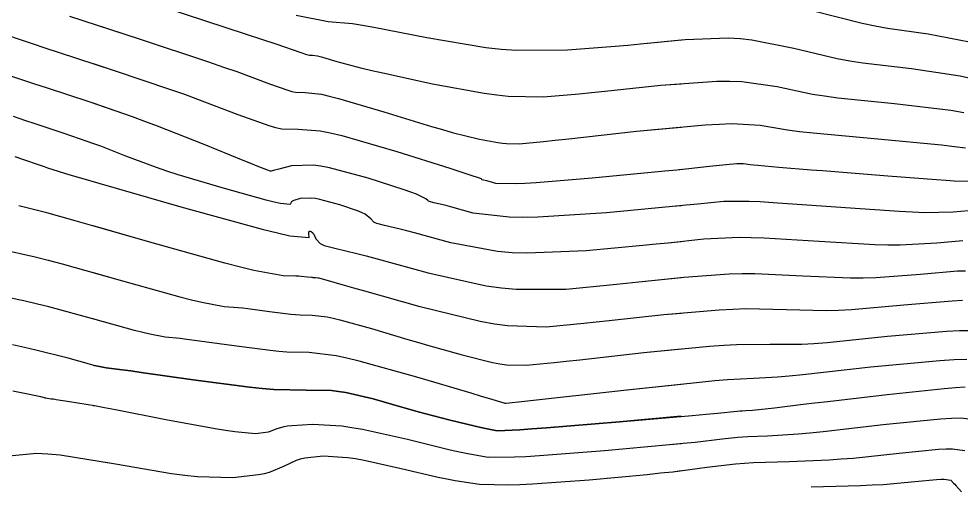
# Model space of a CAD drawing. Header units: metres. Extents: x 837475 to 838479, y 1189012 to 1191015.
# Drawn here: x 837818.6 to 837898.7, y 1190073.1 to 1190112.8 of the extents above; entities that cross this region are included whole.
import ezdxf

# ---------------------------------------------------------------- set-up
doc = ezdxf.new("R2010")
doc.units = ezdxf.units.M
doc.header["$LTSCALE"] = 0.3
doc.layers.add('COTAS 10', color=1, linetype='Continuous')
doc.layers.add('COTAS INT', color=252, linetype='Continuous')

msp = doc.modelspace()

# ---------------------------------------------------------------- linework, layer by layer
at = {"layer": 'COTAS 10'}
for points, elevation in [([(837816.503, 1190111.819), (837819.733, 1190110.737), (837820.802, 1190110.383), (837821.945, 1190110.006), (837826.703, 1190108.448), (837831.513, 1190106.832), (837832.69, 1190106.418), (837833.799, 1190106.017), (837837.243, 1190104.692), (837839.854, 1190103.752), (837840.438, 1190103.595), (837840.962, 1190103.482), (837842.352, 1190103.451), (837844.246, 1190103.318), (837845.088, 1190103.142), (837846.068, 1190102.906), (837850.754, 1190101.55), (837855.249, 1190100.132), (837856.109, 1190099.857), (837856.802, 1190099.632), (837857.916, 1190099.242), (837857.963, 1190099.19), (837857.984, 1190099.178), (837858.009, 1190099.167), (837858.125, 1190099.137), (837858.367, 1190099.08), (837858.47, 1190099.054), (837858.589, 1190099.022), (837859.151, 1190098.866), (837860.814, 1190098.821), (837861.627, 1190098.858), (837862.593, 1190098.917), (837867.355, 1190099.313), (837872.393, 1190099.791), (837873.533, 1190099.902), (837874.562, 1190100.003), (837874.923, 1190100.041)], 1750), ([(837824.923, 1190109.031), (837826.703, 1190108.448), (837831.513, 1190106.832), (837832.69, 1190106.418), (837833.799, 1190106.017), (837837.243, 1190104.692), (837839.854, 1190103.752), (837840.438, 1190103.595), (837840.962, 1190103.482), (837842.352, 1190103.451), (837844.246, 1190103.318), (837845.088, 1190103.142), (837846.068, 1190102.906), (837850.754, 1190101.55), (837855.249, 1190100.132), (837856.109, 1190099.857), (837856.802, 1190099.632), (837857.916, 1190099.242), (837857.963, 1190099.19), (837857.984, 1190099.178), (837858.009, 1190099.167), (837858.125, 1190099.137), (837858.367, 1190099.08), (837858.47, 1190099.054), (837858.589, 1190099.022), (837859.151, 1190098.866), (837860.814, 1190098.821), (837861.627, 1190098.858), (837862.593, 1190098.917), (837867.355, 1190099.313), (837872.393, 1190099.791), (837873.533, 1190099.902), (837874.562, 1190100.003), (837877.355, 1190100.293), (837879.056, 1190100.468), (837879.396, 1190100.497), (837879.679, 1190100.518), (837880.229, 1190100.522), (837880.801, 1190100.447), (837881.098, 1190100.417), (837881.455, 1190100.383), (837883.248, 1190100.229), (837885.996, 1190100.005), (837886.956, 1190099.928), (837888.002, 1190099.843), (837892.501, 1190099.482), (837896.651, 1190099.165), (837897.477, 1190099.108), (837898.164, 1190099.065), (837899.482, 1190099.024)], 1750), ([(837816.925, 1190093.272), (837820, 1190092.578), (837821.087, 1190092.301), (837822.277, 1190091.987), (837827.425, 1190090.547), (837832.289, 1190089.191), (837833.299, 1190088.93), (837834.164, 1190088.719), (837836.073, 1190088.369), (837837.246, 1190088.29), (837837.647, 1190088.248), (837838.081, 1190088.199), (837839.923, 1190087.951), (837841.733, 1190087.717), (837842.146, 1190087.676), (837842.522, 1190087.646), (837843.562, 1190087.623), (837844.814, 1190087.476), (837845.324, 1190087.367), (837845.904, 1190087.228), (837848.587, 1190086.482), (837851.683, 1190085.567), (837852.523, 1190085.322), (837853.355, 1190085.08), (837856.301, 1190084.239), (837858.901, 1190083.606), (837859.516, 1190083.497), (837860.085, 1190083.415), (837861.762, 1190083.359), (837864.134, 1190083.603), (837865.143, 1190083.711), (837866.303, 1190083.837), (837871.762, 1190084.439), (837874.923, 1190084.75)], 1760), ([(837824.923, 1190091.247), (837827.425, 1190090.547), (837832.289, 1190089.191), (837833.299, 1190088.93), (837834.164, 1190088.719), (837836.073, 1190088.369), (837837.246, 1190088.29), (837837.647, 1190088.248), (837838.081, 1190088.199), (837839.923, 1190087.951), (837841.733, 1190087.717), (837842.146, 1190087.676), (837842.522, 1190087.646), (837843.562, 1190087.623), (837844.814, 1190087.476), (837845.324, 1190087.367), (837845.904, 1190087.228), (837848.587, 1190086.482), (837851.683, 1190085.567), (837852.523, 1190085.322), (837853.355, 1190085.08), (837856.301, 1190084.239), (837858.901, 1190083.606), (837859.516, 1190083.497), (837860.085, 1190083.415), (837861.762, 1190083.359), (837864.134, 1190083.603), (837865.143, 1190083.711), (837866.303, 1190083.837), (837871.762, 1190084.439), (837877.33, 1190084.986), (837878.56, 1190085.077), (837879.654, 1190085.141), (837882.479, 1190085.157), (837885.194, 1190085.165), (837886.218, 1190085.225), (837887.362, 1190085.311), (837892.479, 1190085.829), (837897.508, 1190086.274), (837898.596, 1190086.313), (837899.552, 1190086.316)], 1760), ([(837885.98, 1190073.029), (837890.184, 1190073.138), (837891.178, 1190073.182), (837892.1, 1190073.232), (837894.814, 1190073.462), (837896.643, 1190073.647), (837897.005, 1190073.668), (837897.305, 1190073.676), (837897.868, 1190073.598), (837898.104, 1190073.343), (837898.197, 1190073.24), (837898.303, 1190073.123), (837898.788, 1190072.582)], 1770)]:
    msp.add_lwpolyline(points, dxfattribs=dict(at, elevation=elevation))
at = {"layer": 'COTAS INT'}
for points, elevation in [([(837874.923, 1190107.289), (837873.206, 1190107.166), (837868.436, 1190106.656), (837867.309, 1190106.544), (837866.267, 1190106.444), (837863.206, 1190106.185), (837860.232, 1190106.245), (837859.245, 1190106.346), (837858.186, 1190106.483), (837853.772, 1190107.281), (837849.564, 1190108.204), (837848.635, 1190108.42), (837847.809, 1190108.618), (837845.68, 1190109.189), (837844.47, 1190109.547), (837844.222, 1190109.611), (837844.014, 1190109.66), (837843.578, 1190109.71), (837843.318, 1190109.716), (837843.22, 1190109.737), (837843.111, 1190109.767), (837842.623, 1190109.942), (837840.491, 1190110.675), (837839.346, 1190111.055), (837837.961, 1190111.512), (837830.953, 1190113.804)], 1746), ([(837898.976, 1190104.84), (837897.873, 1190105.043), (837893.09, 1190105.613), (837888.264, 1190106.104), (837887.135, 1190106.256), (837886.096, 1190106.415), (837883.09, 1190107.05), (837880.102, 1190107.482), (837879.074, 1190107.514), (837877.959, 1190107.507), (837873.206, 1190107.166), (837868.436, 1190106.656), (837867.309, 1190106.544), (837866.267, 1190106.444), (837863.206, 1190106.185), (837860.232, 1190106.245), (837859.245, 1190106.346), (837858.186, 1190106.483), (837853.772, 1190107.281), (837849.564, 1190108.204), (837848.635, 1190108.42), (837847.809, 1190108.618), (837845.68, 1190109.189), (837844.47, 1190109.547), (837844.222, 1190109.611), (837844.014, 1190109.66), (837843.578, 1190109.71), (837843.318, 1190109.716), (837843.22, 1190109.737), (837843.111, 1190109.767), (837842.623, 1190109.942), (837840.491, 1190110.675), (837839.346, 1190111.055), (837837.961, 1190111.512), (837830.953, 1190113.804)], 1746), ([(837885.951, 1190113.577), (837890.32, 1190112.472), (837891.427, 1190112.238), (837892.489, 1190112.037), (837895.951, 1190111.571), (837899.462, 1190110.885)], 1742), ([(837822.925, 1190113.054), (837828.828, 1190111.126), (837834.737, 1190109.172), (837836.018, 1190108.736), (837837.145, 1190108.346), (837839.933, 1190107.317), (837841.483, 1190106.759), (837841.829, 1190106.666), (837842.14, 1190106.599), (837842.965, 1190106.581), (837844.348, 1190106.421), (837845.01, 1190106.265), (837845.795, 1190106.062), (837849.637, 1190104.925), (837853.705, 1190103.685), (837854.631, 1190103.416), (837855.47, 1190103.18), (837857.777, 1190102.599), (837859.353, 1190102.314), (837859.73, 1190102.265), (837860.083, 1190102.229), (837861.144, 1190102.208), (837863.223, 1190102.409), (837864.216, 1190102.514), (837865.391, 1190102.64), (837871.144, 1190103.271), (837874.923, 1190103.625)], 1748), ([(837874.923, 1190111.026), (837871.48, 1190110.673), (837870.402, 1190110.574), (837869.312, 1190110.478), (837865.268, 1190110.163), (837860.921, 1190110.146), (837859.639, 1190110.239), (837858.324, 1190110.374), (837853.29, 1190111.215), (837848.809, 1190112.105), (837847.842, 1190112.271), (837846.993, 1190112.403), (837844.918, 1190112.588), (837842.196, 1190113.127)], 1744), ([(837899.765, 1190107.693), (837898.668, 1190107.964), (837894.521, 1190108.592), (837890.377, 1190109.07), (837889.281, 1190109.247), (837888.208, 1190109.443), (837884.521, 1190110.314), (837880.948, 1190111.034), (837879.947, 1190111.136), (837878.942, 1190111.196), (837875.268, 1190111.061), (837871.48, 1190110.673), (837870.402, 1190110.574), (837869.312, 1190110.478), (837865.268, 1190110.163), (837860.921, 1190110.146), (837859.639, 1190110.239), (837858.324, 1190110.374), (837853.29, 1190111.215), (837848.809, 1190112.105), (837847.842, 1190112.271), (837846.993, 1190112.403), (837844.918, 1190112.588), (837842.196, 1190113.127)], 1744), ([(837824.923, 1190112.401), (837828.828, 1190111.126), (837834.737, 1190109.172), (837836.018, 1190108.736), (837837.145, 1190108.346), (837839.933, 1190107.317), (837841.483, 1190106.759), (837841.829, 1190106.666), (837842.14, 1190106.599), (837842.965, 1190106.581), (837844.348, 1190106.421), (837845.01, 1190106.265), (837845.795, 1190106.062), (837849.637, 1190104.925), (837853.705, 1190103.685), (837854.631, 1190103.416), (837855.47, 1190103.18), (837857.777, 1190102.599), (837859.353, 1190102.314), (837859.73, 1190102.265), (837860.083, 1190102.229), (837861.144, 1190102.208), (837863.223, 1190102.409), (837864.216, 1190102.514), (837865.391, 1190102.64), (837871.144, 1190103.271), (837876.976, 1190103.818), (837878.201, 1190103.891), (837879.256, 1190103.93), (837881.66, 1190103.786), (837883.984, 1190103.387), (837884.989, 1190103.265), (837886.152, 1190103.137), (837891.66, 1190102.635), (837897.079, 1190102.121), (837898.187, 1190101.987), (837899.124, 1190101.856)], 1748), ([(837874.923, 1190096.939), (837874.187, 1190096.869), (837868.57, 1190096.34), (837862.75, 1190095.956), (837861.453, 1190095.935), (837860.294, 1190095.951), (837857.243, 1190096.318), (837855.419, 1190096.824), (837855.032, 1190096.927), (837854.697, 1190097.014), (837853.912, 1190097.196), (837853.533, 1190097.297), (837853.454, 1190097.332), (837853.386, 1190097.371), (837853.232, 1190097.539), (837852.43, 1190097.923), (837851.954, 1190098.097), (837851.367, 1190098.301), (837848.328, 1190099.285), (837845.04, 1190100.163), (837844.296, 1190100.3), (837843.624, 1190100.391), (837841.799, 1190100.337), (837840.711, 1190100.05), (837840.504, 1190099.995), (837840.337, 1190099.95), (837840.073, 1190099.873), (837840.036, 1190099.876), (837840.013, 1190099.882), (837839.984, 1190099.889), (837839.832, 1190099.931), (837838.88, 1190100.302), (837838.347, 1190100.518), (837837.697, 1190100.781), (837834.374, 1190102.14), (837830.386, 1190103.716), (837829.317, 1190104.117), (837828.262, 1190104.503), (837824.579, 1190105.771), (837820.966, 1190106.957), (837819.956, 1190107.293), (837818.942, 1190107.631), (837815.245, 1190108.876)], 1752), ([(837899.364, 1190096.498), (837898.081, 1190096.385), (837895.634, 1190096.344), (837894.622, 1190096.38), (837893.465, 1190096.436), (837888.081, 1190096.81), (837882.772, 1190097.194), (837881.663, 1190097.257), (837880.71, 1190097.3), (837878.57, 1190097.299), (837876.356, 1190097.077), (837875.355, 1190096.98), (837874.187, 1190096.869), (837868.57, 1190096.34), (837862.75, 1190095.956), (837861.453, 1190095.935), (837860.294, 1190095.951), (837857.243, 1190096.318), (837855.419, 1190096.824), (837855.032, 1190096.927), (837854.697, 1190097.014), (837853.912, 1190097.196), (837853.533, 1190097.297), (837853.454, 1190097.332), (837853.386, 1190097.371), (837853.232, 1190097.539), (837852.43, 1190097.923), (837851.954, 1190098.097), (837851.367, 1190098.301), (837848.328, 1190099.285), (837845.04, 1190100.163), (837844.296, 1190100.3), (837843.624, 1190100.391), (837841.799, 1190100.337), (837840.711, 1190100.05), (837840.504, 1190099.995), (837840.337, 1190099.95), (837840.073, 1190099.873), (837840.036, 1190099.876), (837840.013, 1190099.882), (837839.984, 1190099.889), (837839.832, 1190099.931), (837838.88, 1190100.302), (837838.347, 1190100.518), (837837.697, 1190100.781), (837834.374, 1190102.14), (837830.386, 1190103.716), (837829.317, 1190104.117), (837828.262, 1190104.503), (837824.923, 1190105.652)], 1752), ([(837874.923, 1190093.88), (837873.842, 1190093.767), (837872.802, 1190093.663), (837871.674, 1190093.552), (837866.868, 1190093.095), (837861.827, 1190092.893), (837860.551, 1190092.943), (837859.326, 1190093.039), (837855.336, 1190093.77), (837852.249, 1190094.625), (837851.594, 1190094.8), (837851.026, 1190094.948), (837849.698, 1190095.256), (837849.058, 1190095.426), (837848.924, 1190095.486), (837848.809, 1190095.552), (837848.548, 1190095.836), (837848.058, 1190096.214), (837847.798, 1190096.338), (837847.484, 1190096.47), (837845.902, 1190097.021), (837844.21, 1190097.472), (837843.827, 1190097.543), (837843.481, 1190097.59), (837842.542, 1190097.562), (837841.987, 1190097.373), (837841.884, 1190097.319), (837841.802, 1190097.263), (837841.686, 1190097.055), (837840.846, 1190097.129), (837840.308, 1190097.252), (837839.637, 1190097.418), (837836.109, 1190098.39), (837832.148, 1190099.58), (837831.203, 1190099.884), (837830.325, 1190100.178), (837827.704, 1190101.147), (837825.567, 1190101.992), (837824.993, 1190102.207), (837824.428, 1190102.414), (837822.454, 1190103.093), (837819.986, 1190103.909), (837819.11, 1190104.203), (837818.151, 1190104.525)], 1754), ([(837898.9, 1190093.942), (837896.681, 1190093.746), (837893.566, 1190093.586), (837892.521, 1190093.591), (837891.397, 1190093.619), (837886.681, 1190093.897), (837881.993, 1190094.181), (837880.887, 1190094.212), (837879.865, 1190094.222), (837876.868, 1190094.084), (837873.842, 1190093.767), (837872.802, 1190093.663), (837871.674, 1190093.552), (837866.868, 1190093.095), (837861.827, 1190092.893), (837860.551, 1190092.943), (837859.326, 1190093.039), (837855.336, 1190093.77), (837852.249, 1190094.625), (837851.594, 1190094.8), (837851.026, 1190094.948), (837849.698, 1190095.256), (837849.058, 1190095.426), (837848.924, 1190095.486), (837848.809, 1190095.552), (837848.548, 1190095.836), (837848.058, 1190096.214), (837847.798, 1190096.338), (837847.484, 1190096.47), (837845.902, 1190097.021), (837844.21, 1190097.472), (837843.827, 1190097.543), (837843.481, 1190097.59), (837842.542, 1190097.562), (837841.987, 1190097.373), (837841.884, 1190097.319), (837841.802, 1190097.263), (837841.686, 1190097.055), (837840.846, 1190097.129), (837840.308, 1190097.252), (837839.637, 1190097.418), (837836.109, 1190098.39), (837832.148, 1190099.58), (837831.203, 1190099.884), (837830.325, 1190100.178), (837827.704, 1190101.147), (837825.567, 1190101.992), (837824.993, 1190102.207), (837824.923, 1190102.232)], 1754), ([(837818.265, 1190101.113), (837819.007, 1190100.861), (837820.329, 1190100.415), (837820.594, 1190100.324), (837820.67, 1190100.296), (837820.747, 1190100.267), (837821.034, 1190100.154), (837822.953, 1190099.574), (837824.059, 1190099.251), (837825.415, 1190098.857), (837832.386, 1190096.85), (837839.29, 1190094.948), (837840.603, 1190094.621), (837841.656, 1190094.381), (837843.299, 1190094.237), (837843.266, 1190094.577), (837843.264, 1190094.642), (837843.263, 1190094.696), (837843.285, 1190094.787), (837843.339, 1190094.788), (837843.358, 1190094.785), (837843.38, 1190094.781), (837843.476, 1190094.756), (837843.602, 1190094.64), (837843.643, 1190094.578), (837843.686, 1190094.505), (837843.864, 1190094.133), (837844.231, 1190093.732), (837844.394, 1190093.64), (837844.583, 1190093.555), (837845.485, 1190093.316), (837847.356, 1190092.881), (837848.156, 1190092.673), (837849.079, 1190092.427), (837853.428, 1190091.222), (837858.359, 1190090.128), (837859.648, 1190089.952), (837860.905, 1190089.83), (837865.166, 1190089.85), (837869.161, 1190090.236), (837870.249, 1190090.346), (837871.329, 1190090.457), (837874.923, 1190090.843)], 1756), ([(837824.923, 1190099), (837825.415, 1190098.857), (837832.386, 1190096.85), (837839.29, 1190094.948), (837840.603, 1190094.621), (837841.656, 1190094.381), (837843.299, 1190094.237), (837843.266, 1190094.577), (837843.264, 1190094.642), (837843.263, 1190094.696), (837843.285, 1190094.787), (837843.339, 1190094.788), (837843.358, 1190094.785), (837843.38, 1190094.781), (837843.476, 1190094.756), (837843.602, 1190094.64), (837843.643, 1190094.578), (837843.686, 1190094.505), (837843.864, 1190094.133), (837844.231, 1190093.732), (837844.394, 1190093.64), (837844.583, 1190093.555), (837845.485, 1190093.316), (837847.356, 1190092.881), (837848.156, 1190092.673), (837849.079, 1190092.427), (837853.428, 1190091.222), (837858.359, 1190090.128), (837859.648, 1190089.952), (837860.905, 1190089.83), (837865.166, 1190089.85), (837869.161, 1190090.236), (837870.249, 1190090.346), (837871.329, 1190090.457), (837875.166, 1190090.869), (837879.02, 1190091.143), (837880.112, 1190091.167), (837881.213, 1190091.168), (837885.28, 1190090.984), (837889.329, 1190090.801), (837890.42, 1190090.803), (837891.498, 1190090.827), (837895.28, 1190091.107), (837898.436, 1190091.386), (837899.119, 1190091.41)], 1756), ([(837874.923, 1190087.781), (837873.464, 1190087.654), (837868.816, 1190087.147), (837867.696, 1190087.029), (837866.648, 1190086.919), (837863.464, 1190086.604), (837860.167, 1190086.715), (837859.048, 1190086.875), (837857.839, 1190087.09), (837852.726, 1190088.334), (837848.034, 1190089.66), (837847.09, 1190089.928), (837846.3, 1190090.152), (837844.729, 1190090.603), (837844.245, 1190090.738), (837844.14, 1190090.763), (837844.048, 1190090.782), (837843.823, 1190090.809), (837843.635, 1190090.813), (837843.567, 1190090.819), (837843.493, 1190090.826), (837843.166, 1190090.868), (837842.622, 1190090.919), (837842.41, 1190090.931), (837842.171, 1190090.943), (837841.088, 1190090.98), (837838.583, 1190091.439), (837837.449, 1190091.716), (837836.123, 1190092.059), (837829.741, 1190093.838), (837823.39, 1190095.652), (837822.083, 1190096.016), (837820.972, 1190096.32), (837818.592, 1190096.918)], 1758), ([(837898.858, 1190088.862), (837897.972, 1190088.83), (837893.88, 1190088.468), (837889.43, 1190088.069), (837888.319, 1190088.014), (837887.261, 1190087.983), (837883.88, 1190088.07), (837880.434, 1190088.155), (837879.336, 1190088.122), (837878.175, 1190088.065), (837873.464, 1190087.654), (837868.816, 1190087.147), (837867.696, 1190087.029), (837866.648, 1190086.919), (837863.464, 1190086.604), (837860.167, 1190086.715), (837859.048, 1190086.875), (837857.839, 1190087.09), (837852.726, 1190088.334), (837848.034, 1190089.66), (837847.09, 1190089.928), (837846.3, 1190090.152), (837844.729, 1190090.603), (837844.245, 1190090.738), (837844.14, 1190090.763), (837844.048, 1190090.782), (837843.823, 1190090.809), (837843.635, 1190090.813), (837843.567, 1190090.819), (837843.493, 1190090.826), (837843.166, 1190090.868), (837842.622, 1190090.919), (837842.41, 1190090.931), (837842.171, 1190090.943), (837841.088, 1190090.98), (837838.583, 1190091.439), (837837.449, 1190091.716), (837836.123, 1190092.059), (837829.741, 1190093.838), (837824.923, 1190095.214)], 1758), ([(837874.923, 1190081.741), (837870.06, 1190081.224), (837861.621, 1190080.287), (837860.06, 1190080.114), (837860.003, 1190080.115), (837859.984, 1190080.118), (837859.963, 1190080.122), (837859.875, 1190080.143), (837858.676, 1190080.5), (837857.955, 1190080.715), (837857.065, 1190080.981), (837852.446, 1190082.36), (837847.563, 1190083.718), (837846.507, 1190083.97), (837845.58, 1190084.169), (837843.301, 1190084.437), (837841.409, 1190084.479), (837840.725, 1190084.534), (837839.973, 1190084.608), (837836.68, 1190085.034), (837833.54, 1190085.479), (837832.884, 1190085.566), (837832.321, 1190085.636), (837831.058, 1190085.758), (837829.745, 1190085.998), (837829.15, 1190086.144), (837828.454, 1190086.323), (837825.108, 1190087.256), (837821.164, 1190088.323), (837820.092, 1190088.587), (837819.028, 1190088.837), (837815.258, 1190089.625)], 1762), ([(837899.219, 1190083.856), (837898.166, 1190083.824), (837896.941, 1190083.754), (837891.078, 1190083.19), (837885.294, 1190082.553), (837884.118, 1190082.437), (837883.126, 1190082.347), (837881.078, 1190082.243), (837878.875, 1190082.128), (837877.785, 1190082.032), (837876.486, 1190081.907), (837870.06, 1190081.224), (837861.621, 1190080.287), (837860.06, 1190080.114), (837860.003, 1190080.115), (837859.984, 1190080.118), (837859.963, 1190080.122), (837859.875, 1190080.143), (837858.676, 1190080.5), (837857.955, 1190080.715), (837857.065, 1190080.981), (837852.446, 1190082.36), (837847.563, 1190083.718), (837846.507, 1190083.97), (837845.58, 1190084.169), (837843.301, 1190084.437), (837841.409, 1190084.479), (837840.725, 1190084.534), (837839.973, 1190084.608), (837836.68, 1190085.034), (837833.54, 1190085.479), (837832.884, 1190085.566), (837832.321, 1190085.636), (837831.058, 1190085.758), (837829.745, 1190085.998), (837829.15, 1190086.144), (837828.454, 1190086.323), (837825.108, 1190087.256), (837824.923, 1190087.306)], 1762), ([(837874.923, 1190079.02), (837869.703, 1190078.565), (837863.481, 1190078.047), (837862.245, 1190077.953), (837861.221, 1190077.88), (837859.279, 1190077.798), (837858.306, 1190077.976), (837857.892, 1190078.068), (837857.416, 1190078.178), (837855.174, 1190078.73), (837852.577, 1190079.409), (837851.876, 1190079.6), (837851.184, 1190079.792), (837848.75, 1190080.495), (837846.426, 1190081.044), (837845.802, 1190081.138), (837845.187, 1190081.208), (837843.04, 1190081.251), (837840.296, 1190081.312), (837839.304, 1190081.392), (837838.213, 1190081.499), (837833.437, 1190082.117), (837828.999, 1190082.76), (837828.121, 1190082.883), (837827.396, 1190082.983), (837826.043, 1190083.147), (837825.325, 1190083.278), (837825, 1190083.357), (837824.62, 1190083.456), (837822.792, 1190083.966), (837820.051, 1190084.658), (837819.096, 1190084.872), (837818.056, 1190085.095)], 1764), ([(837824.923, 1190083.377), (837825, 1190083.357), (837825.325, 1190083.278), (837826.043, 1190083.147), (837827.396, 1190082.983), (837828.121, 1190082.883), (837828.999, 1190082.76), (837833.437, 1190082.117), (837838.213, 1190081.499), (837839.304, 1190081.392), (837840.296, 1190081.312), (837843.04, 1190081.251), (837845.187, 1190081.208), (837845.802, 1190081.138), (837846.426, 1190081.044), (837848.75, 1190080.495), (837851.184, 1190079.792), (837851.876, 1190079.6), (837852.577, 1190079.409), (837855.174, 1190078.73), (837857.416, 1190078.178), (837857.892, 1190078.068), (837858.306, 1190077.976), (837859.279, 1190077.798), (837861.221, 1190077.88), (837862.245, 1190077.953), (837863.481, 1190078.047), (837869.703, 1190078.565), (837875.86, 1190079.102), (837877.055, 1190079.207), (837878.028, 1190079.294), (837879.703, 1190079.452), (837879.955, 1190079.481), (837880.032, 1190079.487), (837880.112, 1190079.493), (837880.426, 1190079.504), (837881.006, 1190079.545), (837881.254, 1190079.57), (837881.539, 1190079.6), (837882.886, 1190079.755), (837885.323, 1190080.043), (837886.296, 1190080.157), (837887.399, 1190080.286), (837892.46, 1190080.873), (837897.309, 1190081.387), (837898.279, 1190081.47), (837899.087, 1190081.526)], 1764), ([(837874.923, 1190076.683), (837873.953, 1190076.591), (837868.412, 1190076.095), (837862.889, 1190075.659), (837861.736, 1190075.586), (837860.746, 1190075.533), (837858.532, 1190075.517), (837856.777, 1190075.822), (837856.077, 1190075.973), (837855.284, 1190076.152), (837851.649, 1190077.04), (837847.83, 1190077.89), (837846.923, 1190078.047), (837846.079, 1190078.17), (837843.574, 1190078.327), (837841.828, 1190078.225), (837841.464, 1190078.185), (837841.152, 1190078.139), (837840.457, 1190077.93), (837839.975, 1190077.722), (837839.798, 1190077.677), (837839.602, 1190077.638), (837838.734, 1190077.543), (837836.961, 1190077.69), (837836.194, 1190077.804), (837835.307, 1190077.949), (837831.104, 1190078.734), (837826.817, 1190079.572), (837825.877, 1190079.75), (837825.043, 1190079.905), (837822.923, 1190080.267), (837821.767, 1190080.435), (837821.541, 1190080.467), (837821.356, 1190080.493), (837821.028, 1190080.535), (837820.906, 1190080.558), (837820.851, 1190080.571), (837820.786, 1190080.588), (837820.475, 1190080.675), (837818.938, 1190080.994), (837818.1, 1190081.157)], 1766), ([(837900.228, 1190078.653), (837898.734, 1190078.86), (837897.939, 1190078.838), (837896.978, 1190078.782), (837892.127, 1190078.292), (837887.009, 1190077.712), (837885.878, 1190077.599), (837884.873, 1190077.507), (837882.277, 1190077.345), (837880.599, 1190077.287), (837880.172, 1190077.259), (837879.761, 1190077.226), (837878.412, 1190077.068), (837876.122, 1190076.802), (837875.118, 1190076.702), (837873.953, 1190076.591), (837868.412, 1190076.095), (837862.889, 1190075.659), (837861.736, 1190075.586), (837860.746, 1190075.533), (837858.532, 1190075.517), (837856.777, 1190075.822), (837856.077, 1190075.973), (837855.284, 1190076.152), (837851.649, 1190077.04), (837847.83, 1190077.89), (837846.923, 1190078.047), (837846.079, 1190078.17), (837843.574, 1190078.327), (837841.828, 1190078.225), (837841.464, 1190078.185), (837841.152, 1190078.139), (837840.457, 1190077.93), (837839.975, 1190077.722), (837839.798, 1190077.677), (837839.602, 1190077.638), (837838.734, 1190077.543), (837836.961, 1190077.69), (837836.194, 1190077.804), (837835.307, 1190077.949), (837831.104, 1190078.734), (837826.817, 1190079.572), (837825.877, 1190079.75), (837825.043, 1190079.905), (837824.923, 1190079.925)], 1766), ([(837817.46, 1190075.632), (837820.105, 1190075.873), (837821.069, 1190075.828), (837822.134, 1190075.734), (837826.817, 1190074.989), (837831.598, 1190074.164), (837832.725, 1190074.019), (837833.767, 1190073.911), (837836.817, 1190073.82), (837838.998, 1190074.059), (837839.491, 1190074.157), (837839.937, 1190074.269), (837841.149, 1190074.793), (837842.208, 1190075.298), (837842.557, 1190075.4), (837842.931, 1190075.484), (837844.484, 1190075.648), (837846.543, 1190075.519), (837847.236, 1190075.418), (837847.982, 1190075.29), (837851.12, 1190074.59), (837854.262, 1190073.846), (837855.011, 1190073.688), (837855.707, 1190073.552), (837857.785, 1190073.235), (837860.272, 1190073.186), (837861.226, 1190073.218), (837862.296, 1190073.271), (837867.121, 1190073.624), (837872.047, 1190074.081), (837873.181, 1190074.198), (837874.215, 1190074.31), (837874.923, 1190074.401)], 1768), ([(837824.923, 1190075.29), (837826.817, 1190074.989), (837831.598, 1190074.164), (837832.725, 1190074.019), (837833.767, 1190073.911), (837836.817, 1190073.82), (837838.998, 1190074.059), (837839.491, 1190074.157), (837839.937, 1190074.269), (837841.149, 1190074.793), (837842.208, 1190075.298), (837842.557, 1190075.4), (837842.931, 1190075.484), (837844.484, 1190075.648), (837846.543, 1190075.519), (837847.236, 1190075.418), (837847.982, 1190075.29), (837851.12, 1190074.59), (837854.262, 1190073.846), (837855.011, 1190073.688), (837855.707, 1190073.552), (837857.785, 1190073.235), (837860.272, 1190073.186), (837861.226, 1190073.218), (837862.296, 1190073.271), (837867.121, 1190073.624), (837872.047, 1190074.081), (837873.181, 1190074.198), (837874.215, 1190074.31), (837877.121, 1190074.684), (837879.567, 1190074.971), (837880.312, 1190075.031), (837881.087, 1190075.081), (837884.129, 1190075.187), (837887.528, 1190075.322), (837888.528, 1190075.39), (837889.554, 1190075.472), (837893.471, 1190075.877), (837896.81, 1190076.214), (837897.472, 1190076.253), (837898.02, 1190076.268), (837899.048, 1190076.125)], 1768)]:
    msp.add_lwpolyline(points, dxfattribs=dict(at, elevation=elevation))

doc.saveas('drawing.dxf')
